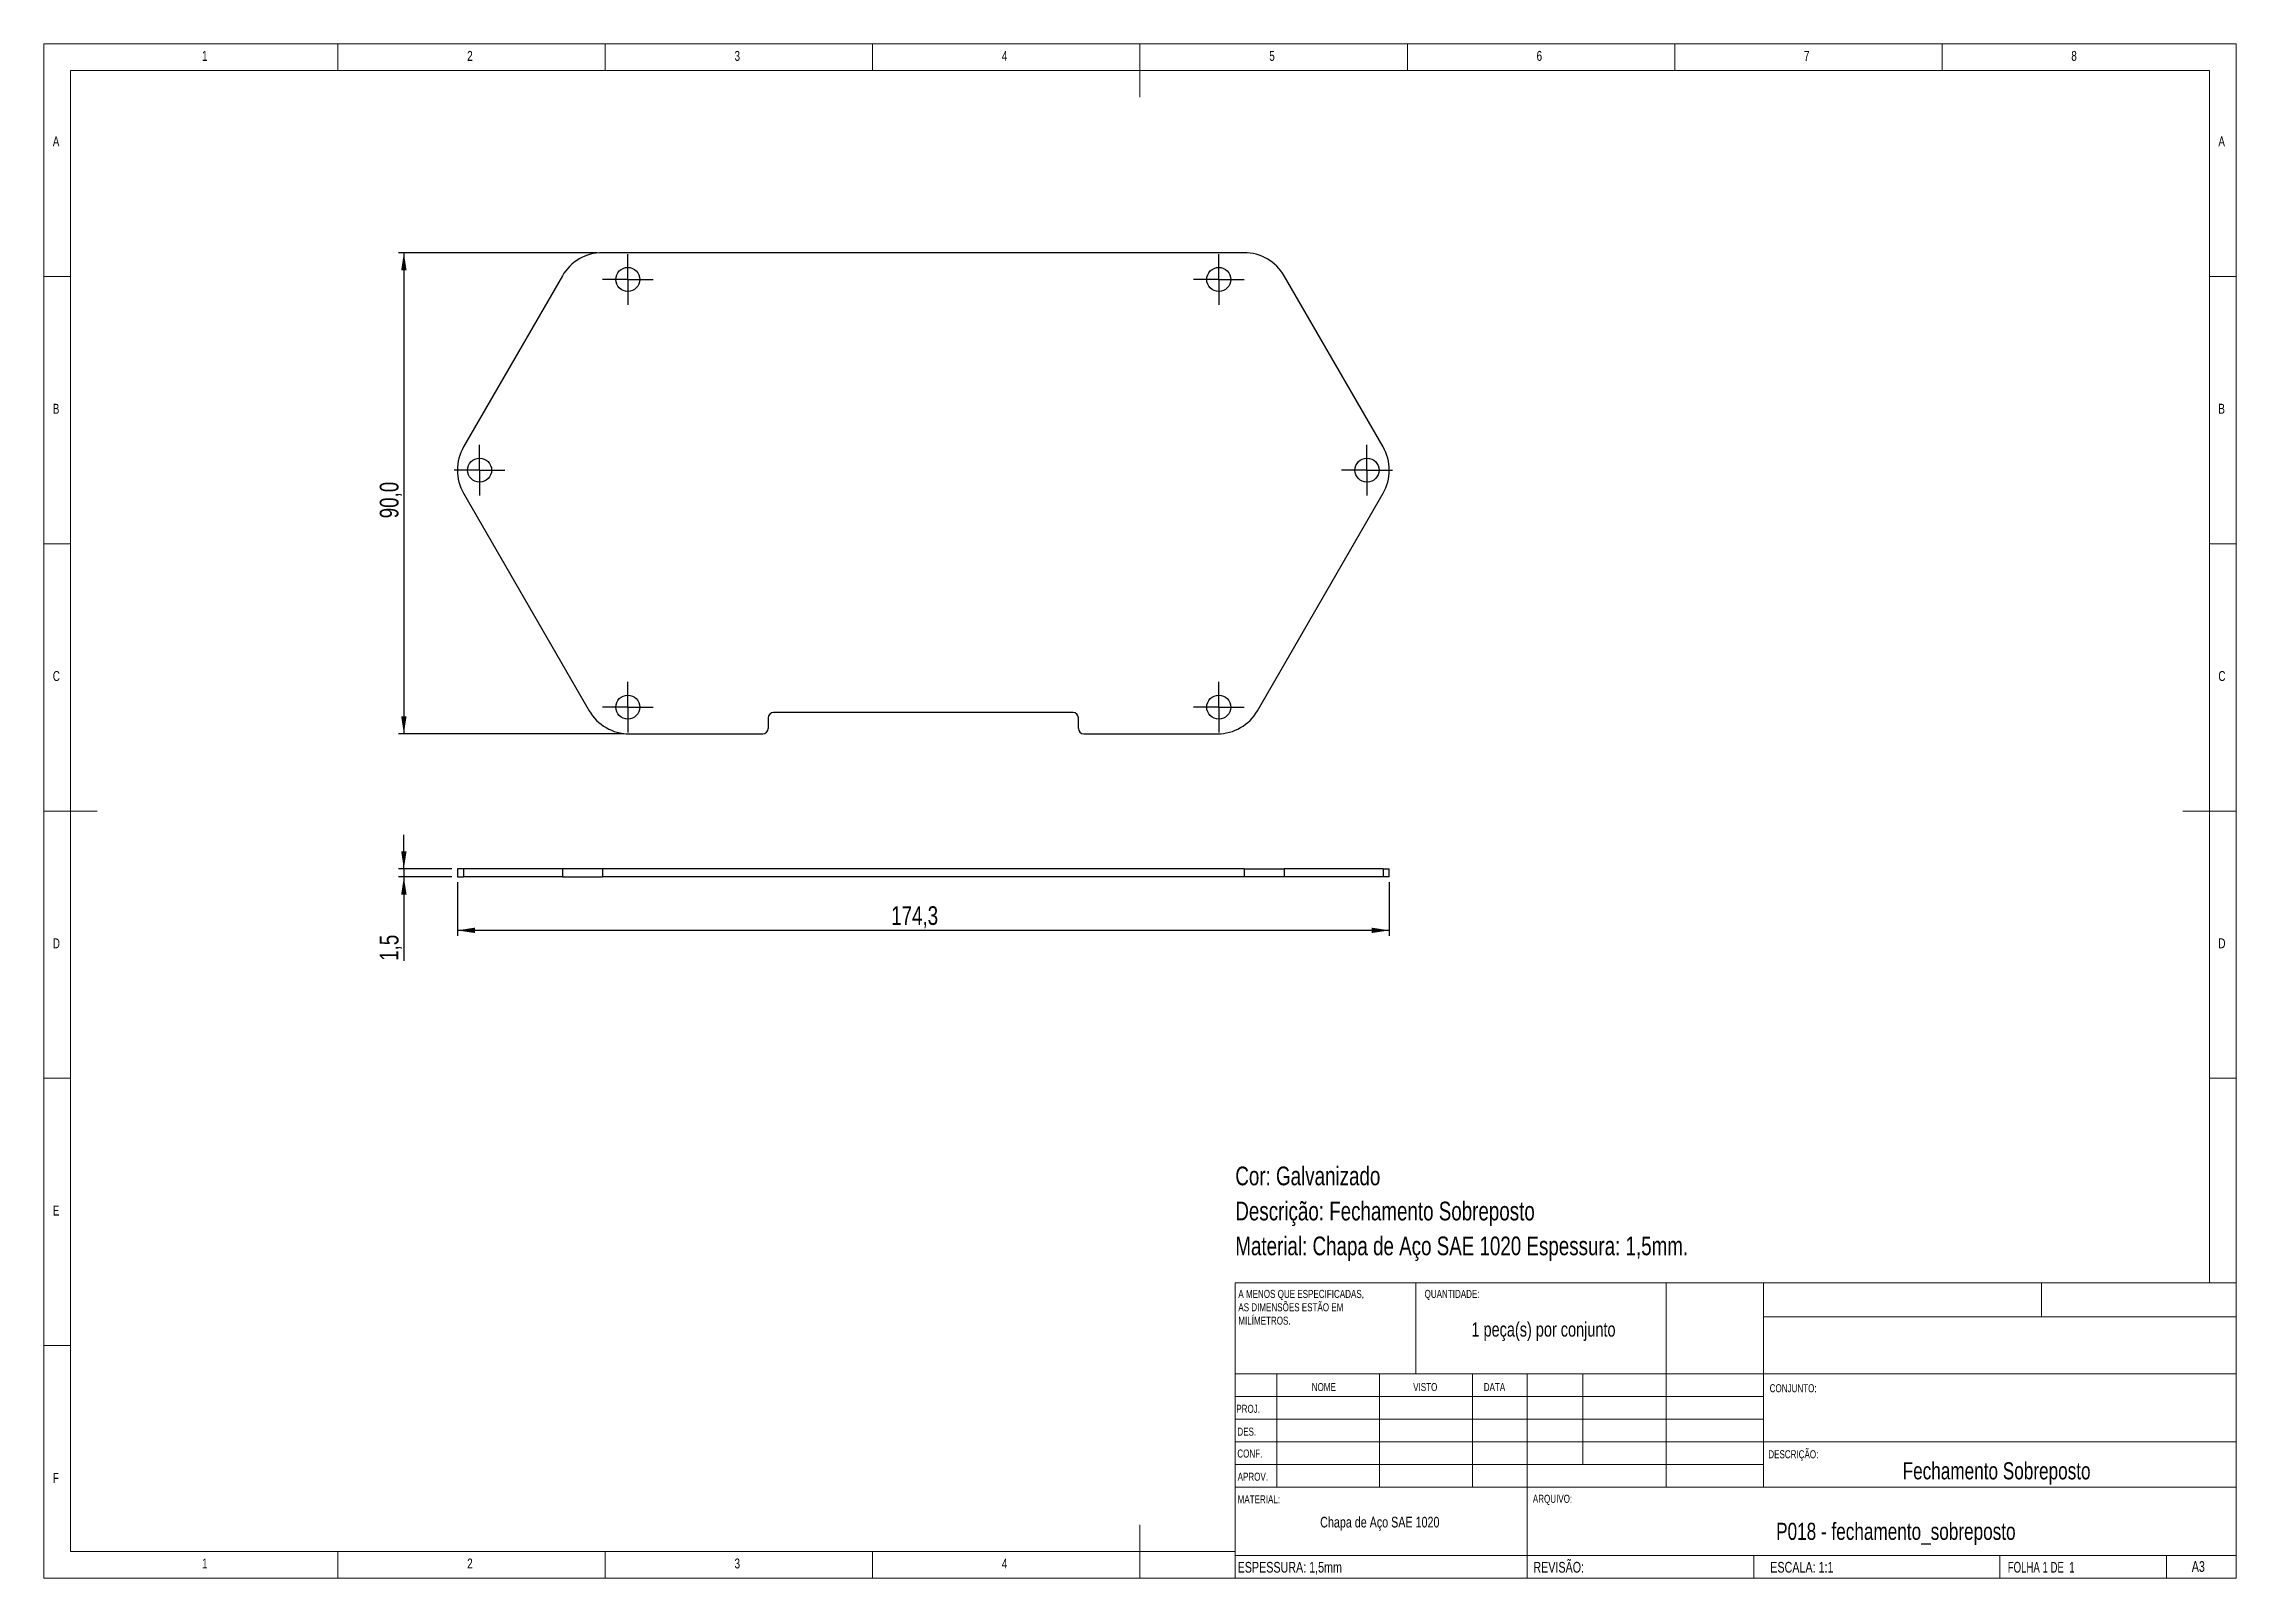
# Model space of a CAD drawing. Header units: millimetres. Extents: x 5 to 415, y 5 to 292.
import ezdxf

# ---------------------------------------------------------------- set-up
doc = ezdxf.new("R2010")
doc.units = ezdxf.units.MM
doc.layers.add('CAMADA_1', color=179, linetype='Continuous')
doc.layers.add('FORMAT', color=7, linetype='Continuous')
doc.styles.add('SLDTEXTSTYLE0', font='TXT', dxfattribs={"width": 0.75})
doc.styles.add('SLDTEXTSTYLE1', font='TXT', dxfattribs={"width": 0.673077})
doc.dimstyles.new('SLDDIMSTYLE0', dxfattribs={"dimtxt": 3.5, "dimasz": 3.302, "dimexe": 0, "dimexo": 0.0625, "dimgap": 0.875, "dimtad": 1, "dimdec": 1, "dimrnd": 1e-09, "dimzin": 12, "dimdsep": 46, "dimtxsty": 'SLDTEXTSTYLE0', "dimsah": 1, "dimcen": 0.09, "dimadec": 0, "dimazin": 3, "dimtfac": 1, "dimtdec": 1, "dimtofl": 0, "dimtmove": 0, "dimatfit": 3, "dimfxl": 1, "dimfrac": 2, "dimtolj": 1, "dimtzin": 12, "dimarcsym": 0})
doc.dimstyles.new('SLDDIMSTYLE1', dxfattribs={"dimtxt": 3.5, "dimasz": 3.302, "dimexe": 0, "dimexo": 0.0625, "dimgap": 0.875, "dimtad": 1, "dimdec": 1, "dimrnd": 1e-09, "dimzin": 12, "dimdsep": 46, "dimtxsty": 'SLDTEXTSTYLE0', "dimsah": 1, "dimcen": 0.09, "dimadec": 0, "dimazin": 3, "dimtfac": 1, "dimtdec": 1, "dimtmove": 0, "dimatfit": 0, "dimfxl": 1, "dimfrac": 2, "dimtolj": 1, "dimtzin": 12, "dimarcsym": 0})

# ---------------------------------------------------------------- blocks, each defined once
blk = doc.blocks.new('SW_NOTE_0')
at = {"color": 0, "linetype": 'Continuous', "lineweight": 0, "char_height": 1.5, "attachment_point": 1, "style": 'SLDTEXTSTYLE0'}
for s, insert in [('A MENOS QUE ESPECIFICADAS,', (0, 1.93)), ('AS DIMENSÕES ESTÃO EM', (0, -0.57)), ('MILÍMETROS.', (0, -3.07))]:
    blk.add_mtext(s, dxfattribs=dict(at, insert=insert))
blk = doc.blocks.new('_D')
at = {"layer": 'CAMADA_1'}
for p, q in [((108.47, 252.93), (71.33, 252.93)), ((72.33, 252.93), (72.33, 162.93)), ((113.47, 162.93), (71.33, 162.93))]:
    blk.add_line(p, q, dxfattribs=at)
for points in [[(72.33, 252.93), (71.82, 249.63), (72.84, 249.63)], [(72.33, 162.93), (72.84, 166.23), (71.82, 166.23)]]:
    blk.add_solid(points, dxfattribs=at)
at = {"layer": 'CAMADA_1', "insert": (67.82, 203.25), "char_height": 3.5, "attachment_point": 1, "rotation": 90, "style": 'SLDTEXTSTYLE0'}
blk.add_mtext('90,0', dxfattribs=at)
blk = doc.blocks.new('SW_CENTERMARKSYMBOL_0')
at = {"layer": 'CAMADA_1', "color": 0}
for p, q in [((0, 2.5), (0, 4.75)), ((-2.5, 0), (-4.75, 0)), ((0, 0), (-2.5, 0)), ((0, 0), (0, 2.5)), ((0, 0), (0, -2.5)), ((0, 0), (2.5, 0)), ((2.5, 0), (4.75, 0)), ((0, -2.5), (0, -4.75))]:
    blk.add_line(p, q, dxfattribs=at)
blk = doc.blocks.new('SW_CENTERMARKSYMBOL_1')
at = {"layer": 'CAMADA_1', "color": 0}
for p, q in [((0, 2.5), (0, 4.75)), ((-2.5, 0), (-4.75, 0)), ((0, 0), (-2.5, 0)), ((0, 0), (0, 2.5)), ((0, 0), (0, -2.5)), ((0, 0), (2.5, 0)), ((2.5, 0), (4.75, 0)), ((0, -2.5), (0, -4.75))]:
    blk.add_line(p, q, dxfattribs=at)
blk = doc.blocks.new('SW_CENTERMARKSYMBOL_2')
at = {"layer": 'CAMADA_1', "color": 0}
for p, q in [((0, 2.5), (0, 4.75)), ((-2.5, 0), (-4.75, 0)), ((0, 0), (-2.5, 0)), ((0, 0), (0, 2.5)), ((0, 0), (0, -2.5)), ((0, 0), (2.5, 0)), ((2.5, 0), (4.75, 0)), ((0, -2.5), (0, -4.75))]:
    blk.add_line(p, q, dxfattribs=at)
blk = doc.blocks.new('SW_CENTERMARKSYMBOL_3')
at = {"layer": 'CAMADA_1', "color": 0}
for p, q in [((0, 2.5), (0, 4.75)), ((-2.5, 0), (-4.75, 0)), ((0, 0), (-2.5, 0)), ((0, 0), (0, 2.5)), ((0, 0), (0, -2.5)), ((0, 0), (2.5, 0)), ((2.5, 0), (4.75, 0)), ((0, -2.5), (0, -4.75))]:
    blk.add_line(p, q, dxfattribs=at)
blk = doc.blocks.new('SW_CENTERMARKSYMBOL_4')
at = {"layer": 'CAMADA_1', "color": 0}
for p, q in [((0, 2.5), (0, 4.75)), ((-2.5, 0), (-4.75, 0)), ((0, 0), (-2.5, 0)), ((0, 0), (0, 2.5)), ((0, 0), (0, -2.5)), ((0, 0), (2.5, 0)), ((2.5, 0), (4.75, 0)), ((0, -2.5), (0, -4.75))]:
    blk.add_line(p, q, dxfattribs=at)
blk = doc.blocks.new('SW_CENTERMARKSYMBOL_5')
at = {"layer": 'CAMADA_1', "color": 0}
for p, q in [((0, 2.5), (0, 4.75)), ((-2.5, 0), (-4.75, 0)), ((0, 0), (-2.5, 0)), ((0, 0), (0, 2.5)), ((0, 0), (0, -2.5)), ((0, 0), (2.5, 0)), ((2.5, 0), (4.75, 0)), ((0, -2.5), (0, -4.75))]:
    blk.add_line(p, q, dxfattribs=at)
blk = doc.blocks.new('_D_1')
at = {"layer": 'CAMADA_1'}
for p, q in [((82.33, 135.17), (82.33, 125.17)), ((256.61, 135.17), (256.61, 125.17)), ((256.61, 126.17), (82.33, 126.17))]:
    blk.add_line(p, q, dxfattribs=at)
for points in [[(82.33, 126.17), (85.63, 125.67), (85.63, 126.68)], [(256.61, 126.17), (253.31, 126.68), (253.31, 125.67)]]:
    blk.add_solid(points, dxfattribs=at)
at = {"layer": 'CAMADA_1', "insert": (163.46, 130.69), "char_height": 3.5, "attachment_point": 1, "style": 'SLDTEXTSTYLE0'}
blk.add_mtext('174,3', dxfattribs=at)
blk = doc.blocks.new('_D_2')
at = {"layer": 'CAMADA_1'}
for p, q in [((72.33, 137.67), (72.33, 144.02)), ((81.33, 137.67), (71.33, 137.67)), ((81.33, 136.17), (71.33, 136.17)), ((72.33, 137.67), (72.33, 136.17)), ((72.33, 136.17), (72.33, 120.47))]:
    blk.add_line(p, q, dxfattribs=at)
for points in [[(72.33, 137.67), (72.84, 140.98), (71.82, 140.98)], [(72.33, 136.17), (71.82, 132.87), (72.84, 132.87)]]:
    blk.add_solid(points, dxfattribs=at)
at = {"layer": 'CAMADA_1', "insert": (67.82, 120.47), "char_height": 3.5, "attachment_point": 1, "rotation": 90, "style": 'SLDTEXTSTYLE0'}
blk.add_mtext('1,5', dxfattribs=at)

msp = doc.modelspace()

# ---------------------------------------------------------------- linework, layer by layer
at = {"color": 7, "linetype": 'Continuous', "lineweight": 18}
for p, q in [((415, 292), (5, 292)), ((5, 292), (5, 5)), ((60, 287), (60, 292)), ((110, 292), (110, 287)), ((160, 287), (160, 292)), ((210, 292), (210, 282)), ((260, 287), (260, 292)), ((310, 292), (310, 287)), ((360, 287), (360, 292)), ((415, 5), (415, 292)), ((410, 287), (10, 287)), ((10, 287), (10, 10)), ((410, 287), (410, 60.25)), ((10, 248.5), (5, 248.5)), ((415, 248.5), (410, 248.5)), ((5, 198.5), (10, 198.5)), ((410, 198.5), (415, 198.5)), ((5, 148.5), (15, 148.5)), ((415, 148.5), (405, 148.5)), ((5, 98.5), (10, 98.5)), ((410, 98.5), (415, 98.5)), ((227.8, 60.25), (415, 60.25)), ((227.8, 60.25), (227.8, 5)), ((261.6, 43.25), (261.59, 60.25)), ((308.4, 60.25), (308.4, 22)), ((326.6, 60.25), (326.6, 22.02)), ((378.6, 53.88), (378.6, 60.25)), ((415, 53.88), (326.6, 53.88)), ((10, 48.5), (5, 48.5)), ((415, 43.25), (227.8, 43.25)), ((235.6, 43.25), (235.6, 22.01)), ((254.79, 43.25), (254.79, 22.01)), ((272.2, 43.26), (272.2, 22.01)), ((282.4, 5), (282.4, 43.25)), ((292.8, 26.25), (292.8, 43.25)), ((326.6, 39), (227.8, 39)), ((326.6, 34.75), (227.8, 34.75)), ((326.6, 30.5), (227.8, 30.5)), ((326.6, 30.5), (415, 30.5)), ((326.6, 26.25), (227.8, 26.25)), ((282.4, 22.01), (227.8, 22.01)), ((282.4, 22.01), (415, 22.03)), ((210, 5), (210, 15)), ((10, 10), (227.8, 10)), ((60, 5), (60, 10)), ((110, 10), (110, 5)), ((160, 5), (160, 10)), ((227.8, 9.25), (415, 9.25)), ((324.78, 9.25), (324.78, 5)), ((370.8, 5), (370.8, 9.25)), ((402, 5), (402, 9.25)), ((5, 5), (415, 5))]:
    msp.add_line(p, q, dxfattribs=at)
at = {"color": 7, "linetype": 'Continuous', "lineweight": 25}
for p, q in [((229.47, 252.93), (109.47, 252.93)), ((101.97, 248.6), (83.49, 216.59)), ((255.45, 216.59), (236.97, 248.6)), ((83.49, 207.93), (106.97, 167.26)), ((231.97, 167.26), (255.45, 207.93)), ((140.47, 165.93), (140.47, 163.93)), ((197.47, 166.93), (141.47, 166.93)), ((198.47, 163.93), (198.47, 165.93)), ((114.47, 162.93), (139.47, 162.93)), ((199.47, 162.93), (224.47, 162.93)), ((82.33, 137.67), (82.33, 136.17)), ((83.49, 137.67), (82.33, 137.67)), ((82.33, 136.17), (83.49, 136.17)), ((83.49, 137.67), (83.49, 136.17)), ((101.97, 137.67), (83.49, 137.67)), ((101.97, 136.17), (83.49, 136.17)), ((101.97, 137.67), (101.97, 136.17)), ((109.47, 137.67), (101.97, 137.67)), ((101.97, 136.17), (109.47, 136.17)), ((109.47, 137.67), (109.47, 136.17)), ((229.47, 137.67), (109.47, 137.67)), ((229.47, 136.17), (109.47, 136.17)), ((229.47, 137.67), (229.47, 136.17)), ((229.47, 137.67), (236.97, 137.67)), ((236.97, 136.17), (229.47, 136.17)), ((236.97, 137.67), (236.97, 136.17)), ((255.45, 137.67), (236.97, 137.67)), ((255.45, 136.17), (236.97, 136.17)), ((255.45, 137.67), (255.45, 136.17)), ((255.45, 137.67), (256.61, 137.67)), ((256.61, 136.17), (255.45, 136.17)), ((256.61, 136.17), (256.61, 137.67))]:
    msp.add_line(p, q, dxfattribs=at)
for centre in [(114.21, 247.93), (224.73, 247.93), (86.49, 212.26), (252.45, 212.26), (114.21, 167.93), (224.73, 167.93)]:
    msp.add_circle(centre, 2.25, dxfattribs=at)
for centre, radius, start, end in [((109.47, 244.27), 8.66, 90, 150), ((229.47, 244.27), 8.66, 30, 90), ((90.99, 212.26), 8.66, 150, 210), ((247.95, 212.26), 8.66, 330, 30), ((114.47, 171.59), 8.66, 210, 270), ((141.47, 165.93), 1, 90, 180), ((197.47, 165.93), 1, 0, 90), ((224.47, 171.59), 8.66, 270, 330), ((139.47, 163.93), 1, 270, 0), ((199.47, 163.93), 1, 180, 270)]:
    msp.add_arc(centre, radius, start, end, dxfattribs=at)

# ---------------------------------------------------------------- block references
at = {"color": 7, "linetype": 'Continuous', "lineweight": 0}
msp.add_blockref('SW_NOTE_0', (228.39, 56.99), dxfattribs=at)
at = {"layer": 'CAMADA_1'}
for name, p in [('SW_CENTERMARKSYMBOL_3', (114.21, 247.93)), ('SW_CENTERMARKSYMBOL_4', (224.73, 247.93)), ('SW_CENTERMARKSYMBOL_2', (86.49, 212.26)), ('SW_CENTERMARKSYMBOL_5', (252.45, 212.26)), ('SW_CENTERMARKSYMBOL_1', (114.21, 167.93)), ('SW_CENTERMARKSYMBOL_0', (224.73, 167.93))]:
    msp.add_blockref(name, p, dxfattribs=at)

# ---------------------------------------------------------------- texts
at = {"color": 7, "linetype": 'Continuous', "lineweight": 0}
for s, insert, char_height, attachment_point, style in [('1', (34.58, 290.67), 1.85, 1, 'SLDTEXTSTYLE0'), ('2', (84.17, 290.67), 1.85, 1, 'SLDTEXTSTYLE0'), ('3', (134.17, 290.67), 1.85, 1, 'SLDTEXTSTYLE0'), ('4', (184.17, 290.67), 1.85, 1, 'SLDTEXTSTYLE0'), ('5', (234.17, 290.67), 1.85, 1, 'SLDTEXTSTYLE0'), ('6', (284.17, 290.67), 1.85, 1, 'SLDTEXTSTYLE0'), ('7', (334.17, 290.67), 1.85, 1, 'SLDTEXTSTYLE0'), ('8', (384.17, 290.67), 1.85, 1, 'SLDTEXTSTYLE0'), ('A', (6.67, 274.67), 1.85, 1, 'SLDTEXTSTYLE0'), ('A', (411.67, 274.67), 1.85, 1, 'SLDTEXTSTYLE0'), ('B', (6.67, 224.67), 1.85, 1, 'SLDTEXTSTYLE0'), ('B', (411.67, 224.67), 1.85, 1, 'SLDTEXTSTYLE0'), ('C', (6.67, 174.67), 1.85, 1, 'SLDTEXTSTYLE0'), ('C', (411.67, 174.67), 1.85, 1, 'SLDTEXTSTYLE0'), ('D', (6.67, 124.67), 1.85, 1, 'SLDTEXTSTYLE0'), ('D', (411.67, 124.67), 1.85, 1, 'SLDTEXTSTYLE0'), ('E', (6.67, 74.67), 1.85, 1, 'SLDTEXTSTYLE0'), ('QUANTIDADE:', (263.22, 58.92), 1.5, 1, 'SLDTEXTSTYLE0'), ('1 peça(s) por conjunto', (285.46, 52.88), 2.7, 2, 'SLDTEXTSTYLE0'), ('NOME', (242.12, 41.5), 1.5, 1, 'SLDTEXTSTYLE0'), ('VISTO', (261.09, 41.5), 1.5, 1, 'SLDTEXTSTYLE0'), ('DATA', (274.29, 41.5), 1.5, 1, 'SLDTEXTSTYLE0'), ('CONJUNTO:', (327.76, 41.28), 1.5, 1, 'SLDTEXTSTYLE0'), ('PROJ.', (228.01, 37.43), 1.5, 1, 'SLDTEXTSTYLE0'), ('DES.', (228.21, 33.15), 1.5, 1, 'SLDTEXTSTYLE0'), ('CONF.', (228.2, 29.06), 1.5, 1, 'SLDTEXTSTYLE0'), ('DESCRIÇÃO:', (327.5, 28.93), 1.5, 1, 'SLDTEXTSTYLE0'), ('F', (6.67, 24.67), 1.85, 1, 'SLDTEXTSTYLE0'), ('APROV.', (228.26, 24.73), 1.5, 1, 'SLDTEXTSTYLE0'), ('Fechamento Sobreposto', (370.2, 26.68), 3.2, 2, 'SLDTEXTSTYLE0'), ('MATERIAL:', (228.26, 20.5), 1.5, 1, 'SLDTEXTSTYLE0'), ('ARQUIVO:', (283.47, 20.6), 1.5, 1, 'SLDTEXTSTYLE0'), ('Chapa de Aço SAE 1020', (254.85, 16.48), 2, 2, 'SLDTEXTSTYLE0'), ('P018 - fechamento_sobreposto', (351.36, 15.36), 3.2, 2, 'SLDTEXTSTYLE0'), ('1', (34.58, 8.67), 1.85, 1, 'SLDTEXTSTYLE0'), ('2', (84.17, 8.67), 1.85, 1, 'SLDTEXTSTYLE0'), ('3', (134.17, 8.67), 1.85, 1, 'SLDTEXTSTYLE0'), ('4', (184.17, 8.67), 1.85, 1, 'SLDTEXTSTYLE0'), ('REVISÃO:', (283.57, 8.04), 2, 1, 'SLDTEXTSTYLE0'), ('A3', (406.7, 8.18), 2, 1, 'SLDTEXTSTYLE0'), ('ESPESSURA: 1,5mm', (228.26, 8.04), 2, 1, 'SLDTEXTSTYLE0'), ('ESCALA: 1:1', (327.87, 8.04), 2, 1, 'SLDTEXTSTYLE0'), ('FOLHA 1 DE  1', (372.28, 8.04), 2, 1, 'SLDTEXTSTYLE1')]:
    msp.add_mtext(s, dxfattribs=dict(at, insert=insert, char_height=char_height, attachment_point=attachment_point, style=style))
at = {"layer": 'FORMAT', "char_height": 3.5, "attachment_point": 1, "style": 'SLDTEXTSTYLE0'}
for s, insert in [('Cor: Galvanizado', (227.83, 81.99)), ('Descrição: Fechamento Sobreposto', (227.83, 75.42)), ('Material: Chapa de Aço SAE 1020 Espessura: 1,5mm.', (227.83, 68.9))]:
    msp.add_mtext(s, dxfattribs=dict(at, insert=insert))

# ---------------------------------------------------------------- dimensions: what is measured, and where the dimension line sits
at = {"layer": 'CAMADA_1'}
for base, p1, p2, dimstyle, picture, middle in [((72.33, 162.93), (109.47, 252.93), (114.47, 162.93), 'SLDDIMSTYLE0', '_D', (72.33, 207.93)), ((72.33, 136.17), (82.33, 137.67), (82.33, 136.17), 'SLDDIMSTYLE1', '_D_2', (72.33, 123.81))]:
    dim = msp.add_linear_dim(base=base, p1=p1, p2=p2, angle=90, dimstyle=dimstyle, dxfattribs=at)
    dim.commit()
    dim.dimension.update_dxf_attribs({"geometry": picture, "text_midpoint": middle, "dimtype": 160})
dim = msp.add_linear_dim(base=(82.33, 126.17), p1=(256.61, 136.17), p2=(82.33, 136.17), dimstyle='SLDDIMSTYLE0', dxfattribs=at)
dim.commit()
dim.dimension.update_dxf_attribs({"geometry": '_D_1', "text_midpoint": (169.47, 126.17), "dimtype": 160})

doc.saveas('drawing.dxf')
